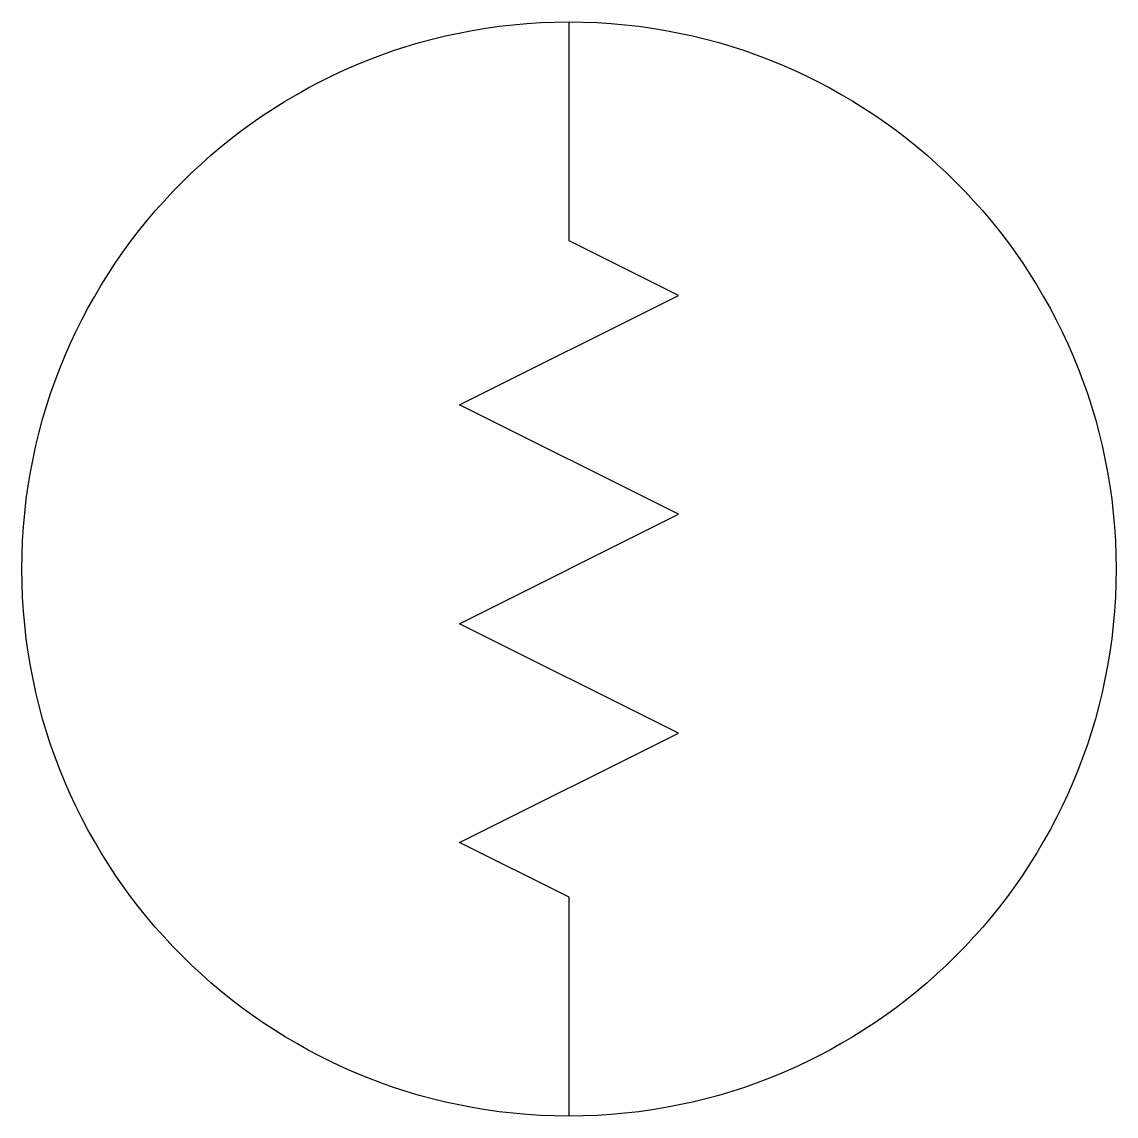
# Model space of a CAD drawing. Header units: millimetres. Extents: x -50 to 50, y 0 to 100.
import ezdxf

# ---------------------------------------------------------------- set-up
doc = ezdxf.new("R2010")
doc.units = ezdxf.units.MM
doc.layers.get('0').update_dxf_attribs({"lineweight": 25, "true_color": 0xffffff})

msp = doc.modelspace()

# ---------------------------------------------------------------- linework, layer by layer
for p, q in [((0, 80), (0, 100)), ((10, 75), (0, 80)), ((-10, 65), (10, 75)), ((10, 55), (-10, 65)), ((-10, 45), (10, 55)), ((10, 35), (-10, 45)), ((-10, 25), (10, 35)), ((0, 20), (-10, 25)), ((0, 0), (0, 20))]:
    msp.add_line(p, q)
msp.add_circle((0, 50), 50)

doc.saveas('drawing.dxf')
